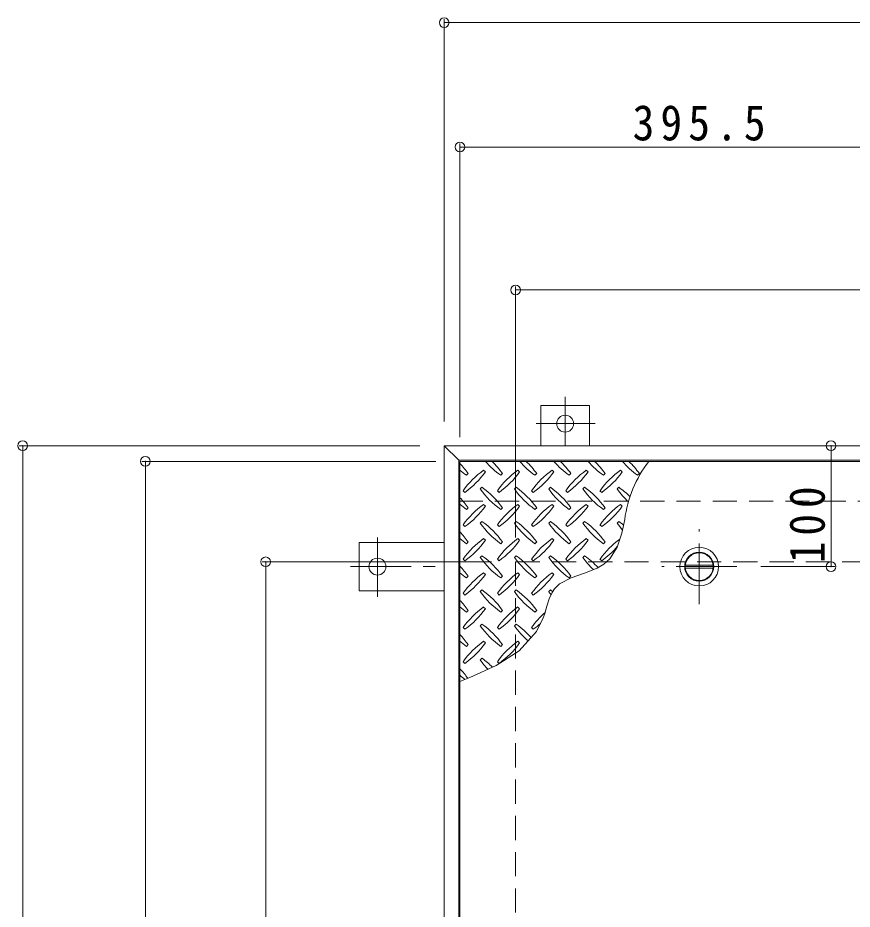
# Model space of a CAD drawing. Units: millimetres at full size, sheet at 1:10; details may follow other scales. Extents: x -2383 to 2730, y -1962 to 1888.
# Drawn here: x -1496 to -806, y 1079 to 1816 of the extents above; entities that cross this region are included whole.
import ezdxf

# ---------------------------------------------------------------- set-up
doc = ezdxf.new("R2010")
doc.units = ezdxf.units.MM
doc.header["$LTSCALE"] = 10
doc.header["$PDMODE"] = 32
doc.header["$PDSIZE"] = 8
doc.linetypes.add('CHAIN1', pattern=[8, 5, -1, 1, -1])
doc.linetypes.add('DASHED2', pattern=[3, 2, -1])
for name, color, linetype, lineweight in [('0-1_躯体', 3, 'Continuous', 9), ('0-2_仕上', 134, 'Continuous', 5), ('0-3_建具', 4, 'Continuous', 9), ('0-E', 3, 'CHAIN1', 9), ('0-F', 7, 'Continuous', 9)]:
    doc.layers.add(name, color=color, linetype=linetype, lineweight=lineweight)
doc.styles.add('ＭＳ ゴシック', font='')
doc.styles.get('ＭＳ ゴシック').set_extended_font_data('MS Gothic')

msp = doc.modelspace()

# ---------------------------------------------------------------- linework, layer by layer
at = {"layer": '0-1_躯体'}
for p, q in [((-1063.5, 1495.72), (-1023.5, 1495.72)), ((-1063.5, 1462.52), (-1063.5, 1495.72)), ((-1023.5, 1462.52), (-1023.5, 1495.72)), ((-1213.7, 1382.52), (-1213.7, 1342.52)), ((-1143.5, 1382.52), (-1213.7, 1382.52)), ((-1143.5, 1342.52), (-1213.7, 1342.52))]:
    msp.add_line(p, q, dxfattribs=at)
at = {"layer": '0-1_躯体', "color": 2, "linetype": 'DASHED2'}
for p, q in [((-1131.5, 1416.52), (-337.5, 1416.52)), ((-1084.5, 1366.52), (-1084.5, 666.52)), ((-1084.5, 1366.52), (-384.5, 1366.52))]:
    msp.add_line(p, q, dxfattribs=at)
at = {"layer": '0-2_仕上', "color": 3, "lineweight": 9}
msp.add_line((-1130.5, 1449.52), (-1130.5, 583.52), dxfattribs=at)
at = {"layer": '0-2_仕上'}
for p, q in [((-1125.01, 1438.04), (-1123.59, 1439.46)), ((-1109.45, 1440.87), (-1110.86, 1442.29)), ((-1096.72, 1438.04), (-1095.31, 1439.46)), ((-1081.17, 1440.87), (-1082.58, 1442.29)), ((-1068.44, 1438.04), (-1067.02, 1439.46)), ((-1052.88, 1440.87), (-1054.3, 1442.29)), ((-1040.15, 1438.04), (-1038.74, 1439.46)), ((-1024.6, 1440.87), (-1026.01, 1442.29)), ((-1011.87, 1438.04), (-1010.45, 1439.46)), ((-996.31, 1440.87), (-997.73, 1442.29)), ((-983.58, 1438.04), (-982.17, 1439.46)), ((-1127.83, 1425.32), (-1126.42, 1423.9)), ((-1112.28, 1428.14), (-1113.69, 1426.73)), ((-1099.55, 1425.32), (-1098.14, 1423.9)), ((-1083.99, 1428.14), (-1085.41, 1426.73)), ((-1071.27, 1425.32), (-1069.85, 1423.9)), ((-1055.71, 1428.14), (-1057.12, 1426.73)), ((-1042.98, 1425.32), (-1041.57, 1423.9)), ((-1027.42, 1428.14), (-1028.84, 1426.73)), ((-1014.7, 1425.32), (-1013.28, 1423.9)), ((-999.14, 1428.14), (-1000.55, 1426.73)), ((-1125.01, 1409.76), (-1123.59, 1411.17)), ((-1109.45, 1412.59), (-1110.86, 1414)), ((-1096.72, 1409.76), (-1095.31, 1411.17)), ((-1081.17, 1412.59), (-1082.58, 1414)), ((-1068.44, 1409.76), (-1067.02, 1411.17)), ((-1052.88, 1412.59), (-1054.3, 1414)), ((-1040.15, 1409.76), (-1038.74, 1411.17)), ((-1024.6, 1412.59), (-1026.01, 1414)), ((-1011.87, 1409.76), (-1010.45, 1411.17)), ((-996.31, 1412.59), (-997.73, 1414)), ((-1127.83, 1397.03), (-1126.42, 1395.62)), ((-1112.28, 1399.86), (-1113.69, 1398.45)), ((-1099.55, 1397.03), (-1098.14, 1395.62)), ((-1083.99, 1399.86), (-1085.41, 1398.45)), ((-1071.27, 1397.03), (-1069.85, 1395.62)), ((-1055.71, 1399.86), (-1057.12, 1398.45)), ((-1042.98, 1397.03), (-1041.57, 1395.62)), ((-1027.42, 1399.86), (-1028.84, 1398.45)), ((-1014.7, 1397.03), (-1013.28, 1395.62)), ((-999.14, 1399.86), (-1000.55, 1398.45)), ((-1109.45, 1384.3), (-1110.86, 1385.72)), ((-1081.16, 1384.3), (-1082.58, 1385.72)), ((-1052.88, 1384.3), (-1054.3, 1385.72)), ((-1024.6, 1384.3), (-1026.01, 1385.72)), ((-1125.01, 1381.48), (-1123.59, 1382.89)), ((-1096.72, 1381.48), (-1095.31, 1382.89)), ((-1068.44, 1381.48), (-1067.02, 1382.89)), ((-1040.15, 1381.48), (-1038.74, 1382.89)), ((-1011.87, 1381.48), (-1010.45, 1382.89)), ((-1112.28, 1371.58), (-1113.69, 1370.16)), ((-1083.99, 1371.58), (-1085.41, 1370.16)), ((-1055.71, 1371.58), (-1057.12, 1370.16)), ((-1027.42, 1371.58), (-1028.84, 1370.16)), ((-1127.83, 1368.75), (-1126.42, 1367.33)), ((-1099.55, 1368.75), (-1098.14, 1367.33)), ((-1071.27, 1368.75), (-1069.85, 1367.33)), ((-1042.98, 1368.75), (-1041.57, 1367.33)), ((-1014.7, 1368.75), (-1013.28, 1367.33)), ((-1109.45, 1356.02), (-1110.86, 1357.43)), ((-1081.17, 1356.02), (-1082.58, 1357.43)), ((-1052.88, 1356.02), (-1054.3, 1357.43)), ((-1125.01, 1353.19), (-1123.59, 1354.61)), ((-1096.72, 1353.19), (-1095.31, 1354.61)), ((-1068.44, 1353.19), (-1067.02, 1354.61)), ((-1040.15, 1353.19), (-1038.74, 1354.61)), ((-1112.28, 1343.29), (-1113.69, 1341.88)), ((-1083.99, 1343.29), (-1085.41, 1341.88)), ((-1055.71, 1343.29), (-1057.12, 1341.88)), ((-1127.83, 1340.46), (-1126.42, 1339.05)), ((-1099.55, 1340.46), (-1098.14, 1339.05)), ((-1071.27, 1340.46), (-1069.85, 1339.05)), ((-1109.45, 1327.74), (-1110.86, 1329.15)), ((-1081.17, 1327.74), (-1082.58, 1329.15)), ((-1125.01, 1324.91), (-1123.59, 1326.32)), ((-1096.72, 1324.91), (-1095.31, 1326.32)), ((-1068.44, 1324.91), (-1067.02, 1326.32)), ((-1127.83, 1312.18), (-1126.42, 1310.76)), ((-1112.28, 1315.01), (-1113.69, 1313.59)), ((-1099.55, 1312.18), (-1098.14, 1310.76)), ((-1083.99, 1315.01), (-1085.41, 1313.59)), ((-1071.27, 1312.18), (-1069.85, 1310.76)), ((-1125.01, 1296.62), (-1123.59, 1298.04)), ((-1109.45, 1299.45), (-1110.86, 1300.87)), ((-1096.72, 1296.62), (-1095.31, 1298.04)), ((-1081.17, 1299.45), (-1082.58, 1300.87)), ((-1127.83, 1283.9), (-1126.42, 1282.48)), ((-1112.28, 1286.72), (-1113.69, 1285.31)), ((-1099.55, 1283.9), (-1098.14, 1282.48))]:
    msp.add_line(p, q, dxfattribs=at)
at = {"layer": '0-2_仕上', "color": 2, "linetype": 'CHAIN1', "lineweight": 9}
for p, q in [((-932.7, 1331.52), (-932.7, 1393.52)), ((-901.7, 1362.52), (-963.7, 1362.52))]:
    msp.add_line(p, q, dxfattribs=at)
at = {"layer": '0-2_仕上', "color": 4, "lineweight": 9}
for p, q in [((-944.14, 1363.77), (-921.27, 1363.77)), ((-944.14, 1361.27), (-921.27, 1361.27))]:
    msp.add_line(p, q, dxfattribs=at)
at = {"layer": '0-2_仕上', "color": 3, "lineweight": 9}
msp.add_lwpolyline([(-735, 583.52), (-735, 1449.52), (-1130.5, 1449.52)], dxfattribs=at)
at = {"layer": '0-2_仕上'}
msp.add_lwpolyline([(-1130.5, 1267.6), (-1122.23, 1270.93), (-1100.48, 1280.89), (-1081.52, 1293.05), (-1067.11, 1308.83), (-1061.54, 1320.18), (-1060.4, 1323.66), (-1058.63, 1329.81), (-1056.74, 1335.8), (-1054.29, 1341.27), (-1052.44, 1344.06), (-1048.16, 1348.17), (-1038.57, 1353.27), (-1027.6, 1357.17), (-1016.92, 1361.36), (-1011.52, 1364.52), (-1006.68, 1368.9), (-1000.59, 1378.52), (-996.65, 1390.1), (-994.29, 1401.53)], dxfattribs=at)
at = {"layer": '0-2_仕上', "color": 2, "lineweight": 9}
for radius in [16, 12, 11.75]:
    msp.add_circle((-932.7, 1362.52), radius, dxfattribs=at)
at = {"layer": '0-2_仕上', "color": 4, "lineweight": 9}
msp.add_circle((-932.7, 1362.52), 11.5, dxfattribs=at)
at = {"layer": '0-2_仕上'}
for centre, radius, start, end in [((-1182.63, 1397.39), 72.5, 35.47272, 44.0249), ((-1054.65, 1497.09), 72.5, 221.00789, 234.5273), ((-1154.35, 1397.39), 72.5, 35.47272, 45.97511), ((-1026.36, 1497.09), 72.5, 221.00789, 234.5273), ((-1126.07, 1397.39), 72.5, 35.47272, 45.97511), ((-998.08, 1497.09), 72.5, 221.00789, 234.5273), ((-1097.78, 1397.39), 72.5, 35.47272, 45.97511), ((-969.8, 1497.09), 72.5, 221.00789, 234.5273), ((-1069.5, 1397.39), 72.5, 35.47272, 45.97511), ((-941.51, 1497.09), 72.5, 221.00789, 234.5273), ((-893.1, 1387.77), 102.13, 142.79805, 172.25462), ((-1041.21, 1397.39), 72.5, 35.47272, 45.97511), ((-1082.93, 1497.09), 72.5, 228.99213, 234.5273), ((-1068.79, 1383.24), 72.5, 125.47272, 144.5273), ((-1168.49, 1482.95), 72.5, 305.47256, 324.5273), ((-1040.51, 1383.24), 72.5, 125.47272, 144.5273), ((-1140.21, 1482.95), 72.5, 305.47256, 324.5273), ((-1012.22, 1383.24), 72.5, 125.47272, 144.5273), ((-1111.92, 1482.95), 72.5, 305.47256, 324.5273), ((-983.94, 1383.24), 72.5, 125.47272, 144.5273), ((-1083.64, 1482.95), 72.5, 305.47256, 324.5273), ((-955.65, 1383.24), 72.5, 125.47272, 144.5273), ((-1055.36, 1482.95), 72.5, 305.47256, 324.5273), ((-1054.65, 1468.8), 72.5, 215.47258, 234.5273), ((-1154.35, 1369.1), 72.5, 35.47272, 54.5273), ((-1026.36, 1468.8), 72.5, 215.47258, 234.5273), ((-1126.07, 1369.1), 72.5, 35.47272, 54.5273), ((-998.08, 1468.8), 72.5, 215.47258, 234.5273), ((-1097.78, 1369.1), 72.5, 35.47272, 54.5273), ((-969.8, 1468.8), 72.5, 215.47258, 234.5273), ((-1069.5, 1369.1), 72.5, 35.47272, 54.5273), ((-941.51, 1468.8), 72.5, 215.47258, 226.69856), ((-1041.21, 1369.1), 72.5, 44.94598, 54.5273), ((-1182.63, 1369.1), 72.5, 35.47272, 44.0249), ((-1082.93, 1468.8), 72.5, 228.99213, 234.5273), ((-1068.79, 1354.96), 72.5, 125.47272, 144.5273), ((-1168.49, 1454.66), 72.5, 305.47256, 324.5273), ((-1040.51, 1354.96), 72.5, 125.47272, 144.5273), ((-1140.21, 1454.66), 72.5, 305.47256, 324.5273), ((-1012.22, 1354.96), 72.5, 125.47272, 144.5273), ((-1111.92, 1454.66), 72.5, 305.47256, 324.5273), ((-983.94, 1354.96), 72.5, 125.47272, 144.5273), ((-1083.64, 1454.66), 72.5, 305.47256, 324.5273), ((-955.65, 1354.96), 72.5, 125.47272, 144.5273), ((-1055.36, 1454.66), 72.5, 305.47256, 324.5273), ((-1054.65, 1440.52), 72.5, 215.47258, 234.5273), ((-1154.35, 1340.82), 72.5, 35.47272, 54.5273), ((-1026.36, 1440.52), 72.5, 215.47258, 234.5273), ((-1126.07, 1340.82), 72.5, 35.47272, 54.5273), ((-998.08, 1440.52), 72.5, 215.47258, 234.5273), ((-1097.78, 1340.82), 72.5, 35.47272, 54.5273), ((-969.8, 1440.52), 72.5, 215.47258, 234.5273), ((-1069.5, 1340.82), 72.5, 35.47272, 54.5273), ((-941.51, 1440.52), 72.5, 215.47258, 221.1628), ((-1041.21, 1340.82), 72.5, 50.65677, 54.5273), ((-1182.63, 1340.82), 72.5, 35.47272, 44.0249), ((-1082.93, 1440.52), 72.5, 228.99213, 234.5273), ((-1068.79, 1326.67), 72.5, 125.47272, 144.5273), ((-1040.51, 1326.67), 72.5, 125.47272, 144.5273), ((-1012.22, 1326.67), 72.5, 125.47272, 144.5273), ((-983.94, 1326.67), 72.5, 125.47272, 144.5273), ((-1168.49, 1426.38), 72.5, 305.47256, 324.5273), ((-1140.21, 1426.38), 72.5, 305.47256, 324.52728), ((-1111.92, 1426.38), 72.5, 305.47256, 324.52728), ((-1083.64, 1426.38), 72.5, 305.47256, 324.52728), ((-955.65, 1326.67), 72.5, 126.00705, 144.5273), ((-1055.36, 1426.38), 72.5, 305.47256, 319.2924), ((-1154.35, 1312.53), 72.5, 35.47272, 54.5273), ((-1126.07, 1312.53), 72.5, 35.47272, 54.5273), ((-1097.78, 1312.53), 72.5, 35.47272, 54.5273), ((-1069.5, 1312.53), 72.5, 42.74814, 54.5273), ((-1054.65, 1412.23), 72.5, 215.47258, 234.5273), ((-1026.36, 1412.23), 72.5, 215.47258, 234.5273), ((-998.08, 1412.23), 72.5, 215.47258, 234.5273), ((-969.8, 1412.23), 72.5, 215.47258, 225.99713), ((-1182.63, 1312.53), 72.5, 35.47272, 44.0249), ((-1082.93, 1412.23), 72.5, 228.99213, 234.5273), ((-1068.79, 1298.39), 72.5, 125.47272, 144.5273), ((-1168.49, 1398.09), 72.5, 305.47256, 324.5273), ((-1040.51, 1298.39), 72.5, 125.47272, 144.5273), ((-1140.21, 1398.09), 72.5, 305.47256, 324.5273), ((-1012.22, 1298.39), 72.5, 125.47272, 144.5273), ((-1111.92, 1398.09), 72.5, 305.47256, 324.5273), ((-1054.65, 1383.95), 72.5, 215.47258, 234.5273), ((-1154.35, 1284.25), 72.5, 35.47272, 54.5273), ((-1026.36, 1383.95), 72.5, 215.47258, 234.5273), ((-1126.07, 1284.25), 72.5, 35.47272, 54.5273), ((-998.08, 1383.95), 72.5, 215.47258, 218.03572), ((-1097.78, 1284.25), 72.5, 52.70831, 54.5273), ((-1182.63, 1284.25), 72.5, 35.47272, 44.0249), ((-1082.93, 1383.95), 72.5, 228.99213, 234.5273), ((-1068.79, 1270.11), 72.5, 125.47272, 144.5273), ((-1168.49, 1369.81), 72.5, 305.47256, 324.5273), ((-1040.51, 1270.11), 72.5, 125.47272, 144.5273), ((-1140.21, 1369.81), 72.5, 305.47256, 324.5273), ((-1012.22, 1270.11), 72.5, 131.38763, 144.5273), ((-1054.65, 1355.67), 72.5, 215.47258, 234.5273), ((-1154.35, 1255.96), 72.5, 35.47272, 54.5273), ((-1026.36, 1355.67), 72.5, 215.47258, 228.77962), ((-1126.07, 1255.96), 72.5, 41.35275, 54.5273), ((-1111.92, 1369.81), 72.5, 305.47256, 311.59831), ((-1182.63, 1255.96), 72.5, 35.47272, 44.0249), ((-1082.93, 1355.67), 72.5, 228.99213, 234.5273), ((-1068.79, 1241.82), 72.5, 125.47272, 144.5273), ((-1168.49, 1341.52), 72.5, 305.47256, 324.5273), ((-1040.51, 1241.82), 72.5, 125.47272, 144.5273), ((-1140.21, 1341.52), 72.5, 305.47256, 324.5273), ((-1054.65, 1327.38), 72.5, 215.47258, 223.25978), ((-1154.35, 1227.68), 72.5, 45.57452, 54.5273), ((-1182.63, 1227.68), 72.5, 35.94795, 44.0249), ((-1082.93, 1327.38), 72.5, 228.99213, 233.25279)]:
    msp.add_arc(centre, radius, start, end, dxfattribs=at)
at = {"layer": '0-3_建具'}
for p, q in [((-1131.5, 1450.52), (-1143.5, 1462.52)), ((-1143.5, 1462.52), (-1143.5, 570.52)), ((-325.5, 1462.52), (-1143.5, 1462.52)), ((-1131.5, 582.52), (-1131.5, 1450.52)), ((-337.5, 1450.52), (-1131.5, 1450.52))]:
    msp.add_line(p, q, dxfattribs=at)
at = {"layer": '0-E'}
for p, q in [((-1043.5, 1502.87), (-1043.5, 1462.52)), ((-1018.66, 1480.72), (-1067.55, 1480.72)), ((-1198.7, 1337.68), (-1198.7, 1386.56)), ((-1220.86, 1362.52), (-1143.5, 1362.52))]:
    msp.add_line(p, q, dxfattribs=at)
at = {"layer": '0-E', "linetype": 'Continuous'}
for centre in [(-1043.5, 1480.72), (-1198.7, 1362.52)]:
    msp.add_circle(centre, 7, dxfattribs=at)
at = {"layer": '0-F'}
for p, q in [((-1143.5, 1815.23), (-1143.5, 1482.52)), ((-1143.5, 1812.23), (-325.5, 1812.23)), ((-1130.5, 1712.44), (-1130.5, 1469.52)), ((-1130.5, 1709.44), (-735, 1709.44)), ((-1084.5, 1594.23), (-1084.5, 1386.52)), ((-1084.5, 1591.23), (-384.5, 1591.23)), ((-1494.91, 1462.52), (-1163.5, 1462.52)), ((-1491.91, 1462.52), (-1491.91, 570.52)), ((-823.69, 1462.52), (-823.69, 1362.52)), ((-1393.46, 1449.52), (-1150.5, 1449.52)), ((-1390.46, 1449.52), (-1390.46, 583.52)), ((-1294.01, 1366.52), (-1104.5, 1366.52)), ((-1291.01, 666.52), (-1291.01, 1366.52)), ((-820.69, 1362.52), (-881.7, 1362.52))]:
    msp.add_line(p, q, dxfattribs=at)
for p in [(-1143.5, 1812.23), (-1130.5, 1709.44), (-1084.5, 1591.23), (-1491.91, 1462.52), (-823.69, 1462.52), (-1390.46, 1449.52), (-1291.01, 1366.52), (-823.69, 1362.52)]:
    msp.add_point(p, dxfattribs=at)

# ---------------------------------------------------------------- texts
at = {"layer": '0-F', "color": 2, "insert": (-987.75, 1714.44), "char_height": 29.33, "attachment_point": 7, "style": 'ＭＳ ゴシック'}
msp.add_mtext('\\T1.28;\\W0.9;395.5', dxfattribs=at)
at = {"layer": '0-F', "color": 2, "insert": (-828.49, 1365.3), "char_height": 29.33, "attachment_point": 7, "rotation": 90, "style": 'ＭＳ ゴシック'}
msp.add_mtext('\\T1.27;\\W0.9;100', dxfattribs=at)

doc.saveas('drawing.dxf')
